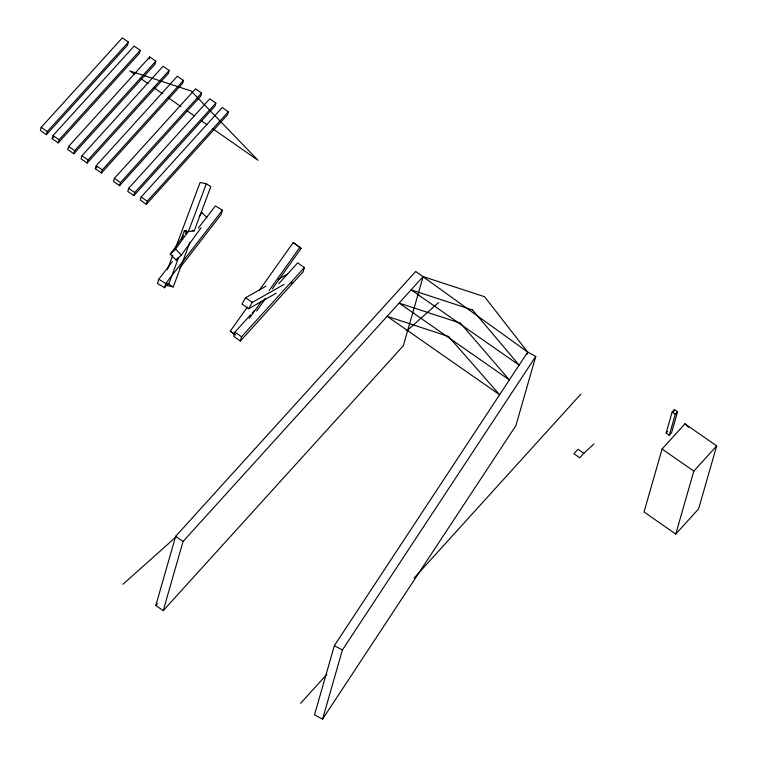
<?xml version="1.0" encoding="UTF-8"?>
<svg xmlns="http://www.w3.org/2000/svg" width="757" height="757" viewBox="0 0 757 757"><rect width="100%" height="100%" fill="white"/><g stroke="black" fill="none" stroke-linecap="round" stroke-linejoin="round"><path stroke-width="1.14" d="M41.219 127.337L40.339 130.412L46.414 134.651L127.526 45.165L128.406 42.089L122.331 37.85L41.219 127.337L47.294 131.576L46.414 134.651M52.148 138.645L53.028 135.569L134.14 46.082L140.215 50.312L139.335 53.397L58.223 142.884L52.148 138.645L53.719 136.903M58.223 142.884L59.103 139.799L140.215 50.312M68.632 146.442L67.742 149.517L73.817 153.756L154.93 64.269L155.819 61.194L149.735 56.955L68.632 146.442L74.706 150.681L73.817 153.756M81.964 155.734L81.075 158.809L87.15 163.048L168.262 73.561L169.142 70.486L163.067 66.247L81.964 155.734L88.039 159.973L87.15 163.048M95.335 168.754L96.215 165.679L177.327 76.192L183.402 80.422L182.522 83.507L101.41 172.984L95.335 168.754L96.905 167.013M101.41 172.984L102.29 169.909L183.402 80.422M114.402 178.349L113.512 181.425L119.587 185.664L200.7 96.177L201.589 93.102L195.505 88.862L114.402 178.349L120.477 182.579L119.587 185.664M149.148 59.008L149.735 56.955M128.662 188.294L127.782 191.37L133.857 195.609L214.969 106.122L215.849 103.047L209.774 98.807L128.662 188.294L134.737 192.533L133.857 195.609M141.152 197L140.263 200.075L146.338 204.314L227.45 114.827L228.34 111.743L222.265 107.513L141.152 197L147.227 201.23L146.338 204.314M172.397 261.61L158.771 279.248L157.56 283.478L164.543 287.755L168.13 283.109M164.543 287.755L165.755 283.525L222.407 210.2L215.414 205.923L198.211 228.198M222.407 210.2L221.195 214.43L179.608 268.262M155.81 605.486L175.643 536.316L415.735 271.441L527.705 352.081L535.757 356.405L515.924 425.566L322.567 719.15L314.524 714.826L334.357 645.655L527.705 352.081L484.546 296.725L423.135 276.598L183.052 541.482L163.219 610.644L155.81 605.486L157.399 603.736M250.586 314.817L234.888 332.143L233.676 336.373L240.347 341.029L303.16 271.735L304.371 267.505L297.7 262.849L278.85 283.638M240.347 341.029L241.559 336.799L304.371 267.505M423.135 276.598L403.311 345.76L163.219 610.644M322.567 719.15L342.401 649.989L535.757 356.405M527.052 354.342L527.705 352.081M666.113 433.089L672.131 412.101L674.411 409.584L677.581 411.799L671.563 432.777L669.283 435.303L666.113 433.089L667.636 431.405M662.091 449.005L644.037 511.959L675.764 534.082L698.607 508.884L716.661 445.92L684.934 423.806L662.091 449.005L693.819 471.119L675.764 534.082M673.777 411.789L674.411 409.584M669.283 435.303L675.301 414.316L677.581 411.799M167.439 269.549L172.823 255.213M175.719 247.492L200.122 182.437L206.339 183.781L210.862 186.572L194.246 230.857L188.379 231.651L184.348 230.781L181.283 238.966M186.44 233.752L187.272 231.547M189.95 242.306L173.221 286.922L168.697 284.121L178.661 257.55M188.379 231.651L206.339 183.781M266.029 286.193L245.571 297.719L241.937 304.096L248.608 308.752L276.229 293.186M248.608 308.752L252.242 302.374L283.96 284.5M291.067 284.206L292.107 282.38M235.295 335.02L230.308 331.121L247.416 307.049M259.055 290.679L293.271 242.543L301.116 248.438L272.369 288.871M249.299 318.442L261.619 301.116M269.151 290.518L299.942 247.198M256.632 311.013L265.527 298.504M201.031 227.8L181.434 255.024L176.163 260.039L170.259 254.22L183.771 235.446M185.124 233.572L186.468 231.689M170.259 254.22L175.52 249.195L188.361 231.358M199.167 216.341L201.873 212.585L207.049 217.685M176.163 260.039L177.517 258.165M47.294 131.576L128.406 42.089M74.706 150.681L155.819 61.194M88.039 159.973L169.142 70.486M120.477 182.579L201.589 93.102M134.737 192.533L215.849 103.047M147.227 201.23L228.34 111.743M252.157 313.086L254.513 310.493M263.938 300.094L265.508 298.362M300.595 703.329L326.797 674.421M414.136 578.064L580.865 394.113M583.817 453.292L579.748 457.777L573.957 453.736L578.026 449.251L583.817 453.292L593.98 443.914M693.819 471.119L716.661 445.92M200.368 214.023L201.873 212.585M122.965 584.281L175.861 537.054M406.821 330.856L438.549 302.526M278.302 279.276L287.509 274.081M184.348 230.781L186.307 230.516M192.231 230.431L194.246 230.857M166.625 283.676L168.697 284.121M166.994 285.578L173.221 286.922M334.357 645.655L342.401 649.989M158.771 279.248L165.755 283.525M672.131 412.101L675.301 414.316M134.576 74.243L129.75 70.884L191.152 91.01L258.005 160.295L212.679 128.69M140.357 78.274L148.069 83.649M153.86 87.689L162.537 93.736M168.328 97.767L180.857 106.51M186.648 110.541L194.36 115.925M201.116 120.628L206.898 124.659M301.116 248.438L293.271 242.543M53.028 135.569L59.103 139.799M96.215 165.679L102.29 169.909M245.571 297.719L252.242 302.374M234.888 332.143L241.559 336.799M230.308 331.121L235.077 334.443M175.643 536.316L183.052 541.482M684.934 423.806L688.633 427.345M175.52 249.195L181.434 255.024M472.538 309.973L411.136 289.846L519.113 365.12L472.538 309.973M460.53 323.211L399.128 303.093L509.357 379.929L460.53 323.211M448.532 336.458L387.13 316.331L499.601 394.747L448.532 336.458"/></g></svg>
